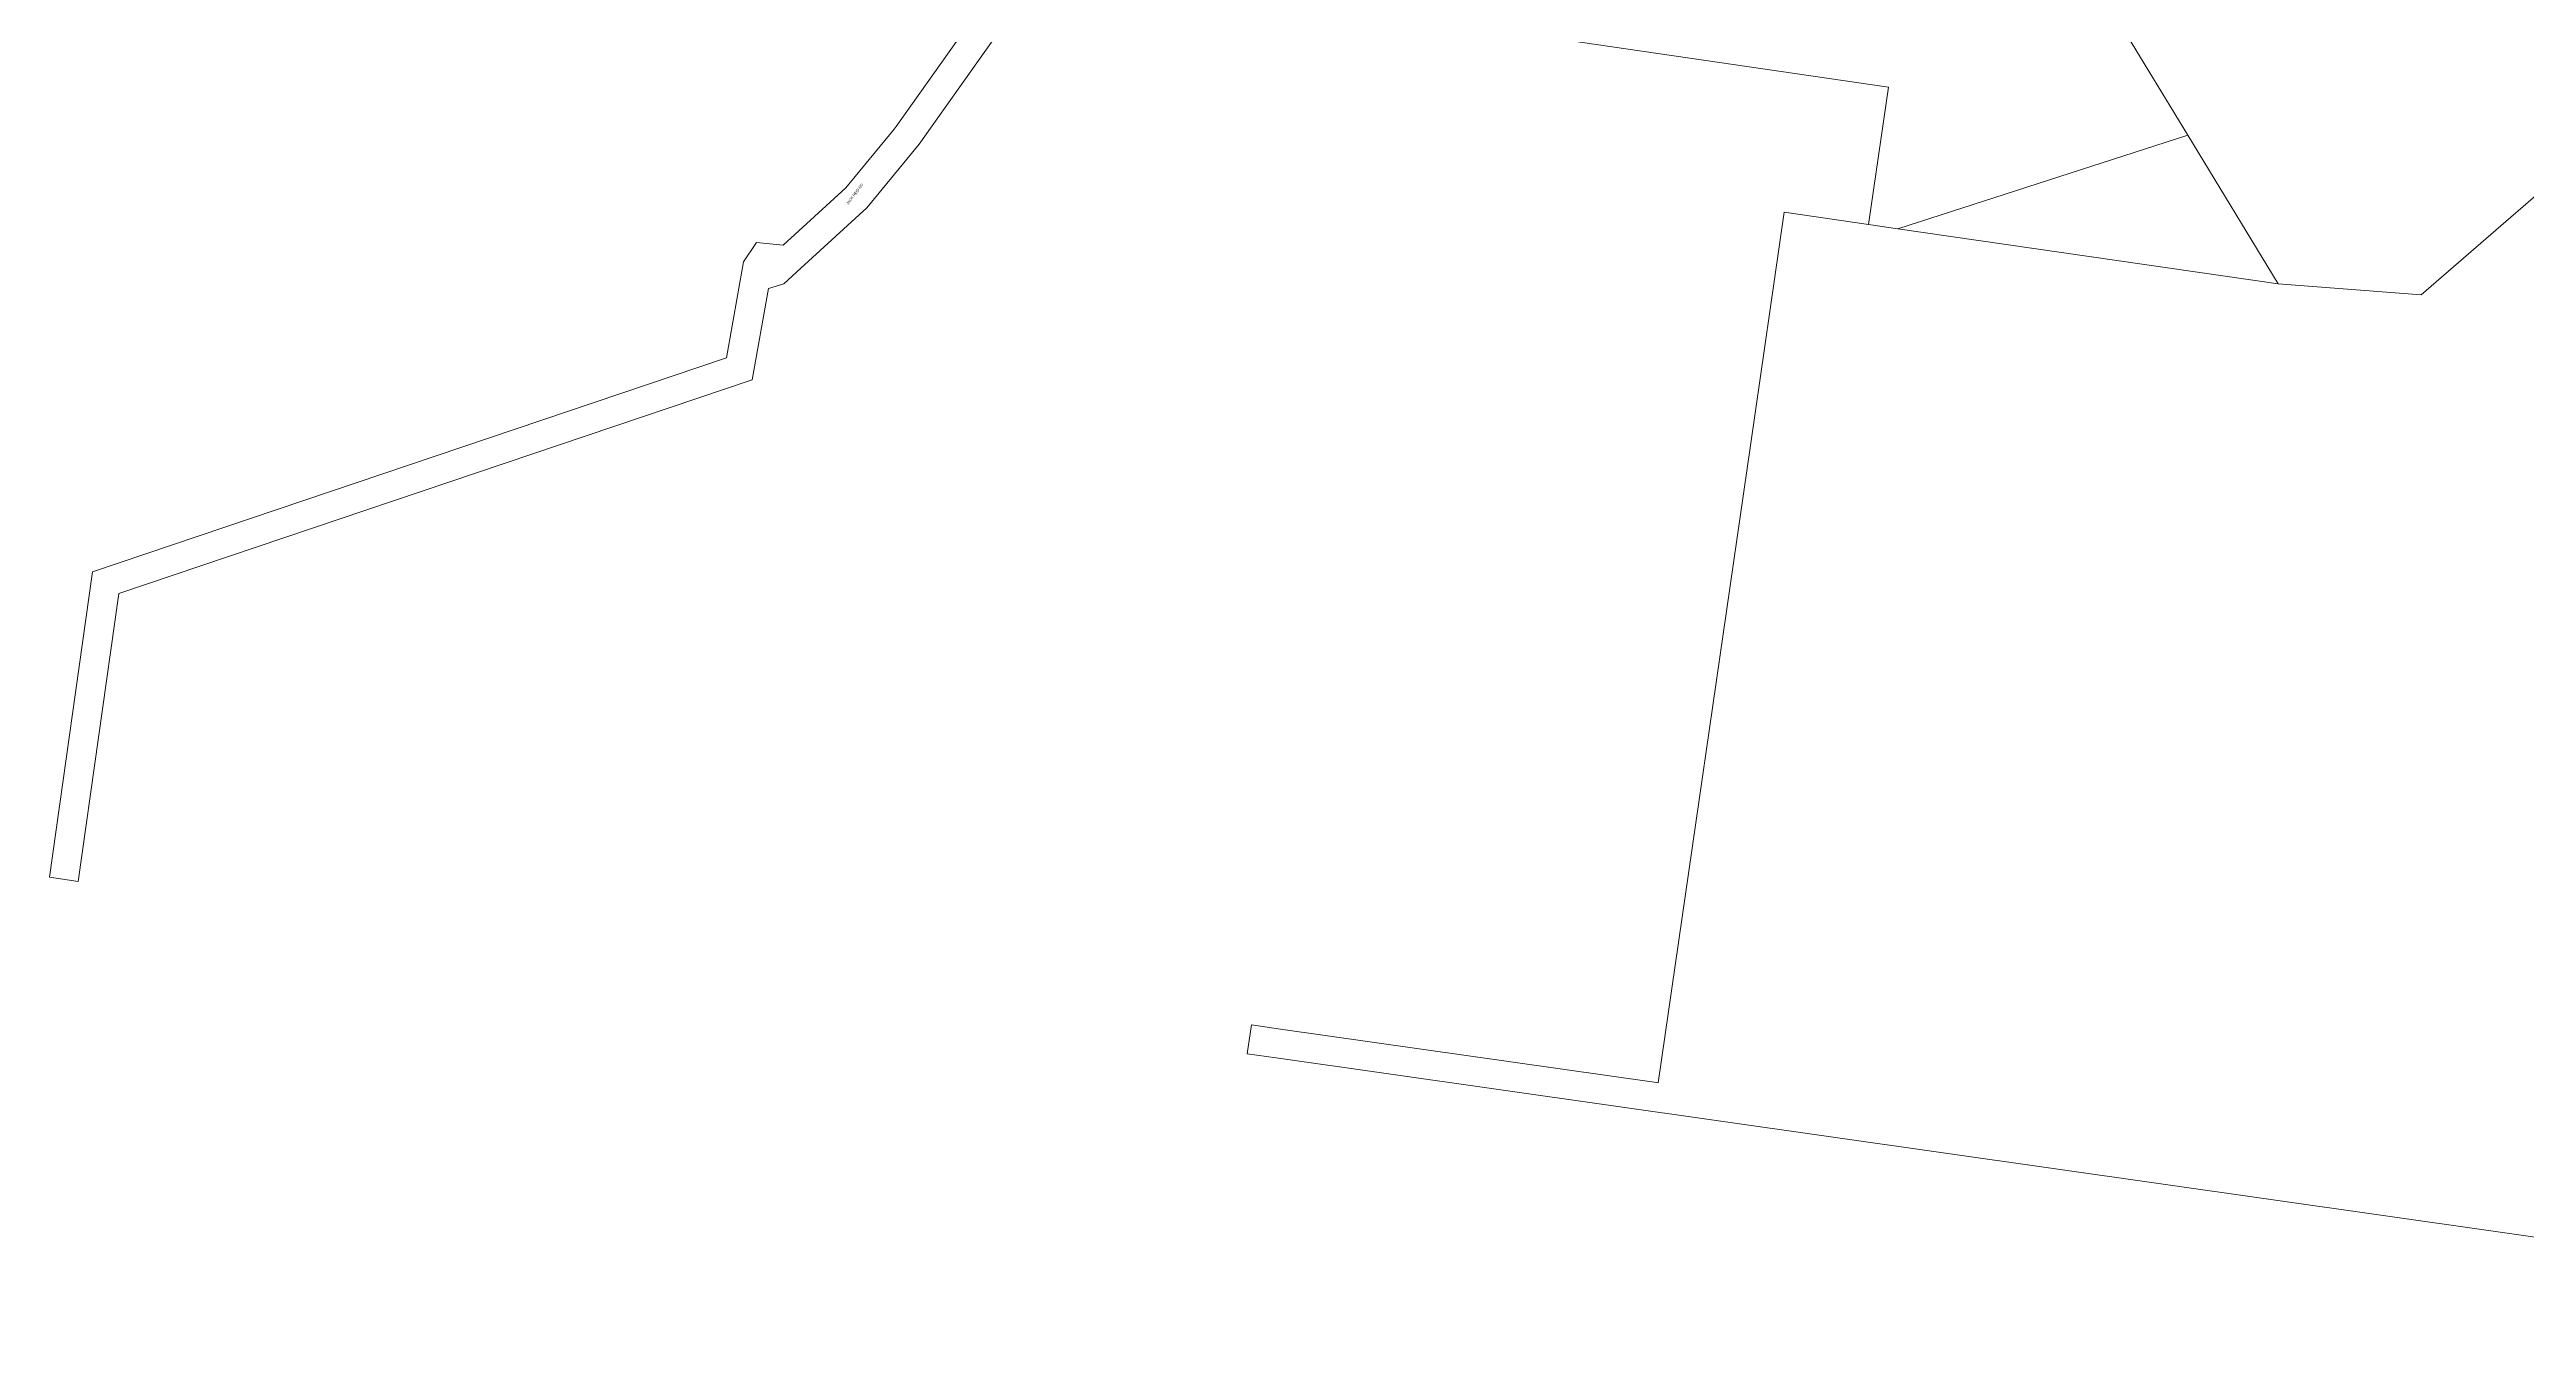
# Model space of a CAD drawing. Header units: metres. Extents: x 260053 to 263659, y 6066351 to 6070551.
# Drawn here: x 260115 to 261823, y 6066354 to 6067245 of the extents above; entities that cross this region are included whole.
import ezdxf

# ---------------------------------------------------------------- set-up
doc = ezdxf.new("R2010")
doc.units = ezdxf.units.M
doc.layers.add('Cadastre Land Parcels_SP_EXT', color=9, linetype='Continuous', lineweight=5)
doc.layers.add('Cadastre Roads_SP_EXT', color=9, linetype='Continuous', lineweight=5)
doc.styles.get("Standard").update_dxf_attribs({"font": 'arial.ttf'})

msp = doc.modelspace()

# ---------------------------------------------------------------- linework, layer by layer
at = {"layer": 'Cadastre Land Parcels_SP_EXT', "linetype": 'Continuous'}
for points in [[(261857, 6067559.3), (261767.6, 6067571.6), (261233.3, 6067646.8), (261230.7, 6067627.1), (261632.5, 6067570.9), (261640.3, 6067506.8), (261608.6, 6067432.5), (261596.4, 6067403.9), (261535.5, 6067274.3), (261589.2, 6067186), (261651.7, 6067083.5), (261750.3, 6067076), (261882.4, 6067190.4)], [(261138.7, 6067254.7), (261382.8, 6067219.2), (261369.1, 6067124.5), (261389.3, 6067121.6), (261589.2, 6067186), (261535.5, 6067274.3)], [(261882.4, 6067190.4), (261750.3, 6067076), (261651.7, 6067083.5), (261389.3, 6067121.6), (261369.1, 6067124.5), (261310.9, 6067132.9), (261287.6, 6066972.1), (261223.9, 6066532.7), (261221.2, 6066533.1), (260963.4, 6066569.7), (260943.5, 6066572.6), (260940.5, 6066552.8), (260960.5, 6066549.9), (262334.1, 6066354.4)]]:
    msp.add_lwpolyline(points, dxfattribs=at)
at = {"layer": 'Cadastre Roads_SP_EXT', "linetype": 'Continuous'}
msp.add_lwpolyline([(260761.5, 6067281), (260698.5, 6067192.1), (260697, 6067190.3), (260663.7, 6067149.8), (260620.5, 6067110.3), (260602.2, 6067112.1), (260593.2, 6067098.8), (260581.5, 6067032.5), (260144.2, 6066885.1), (260114.5, 6066674.5), (260134.3, 6066671.6), (260162.3, 6066870.1), (260599.1, 6067017.3), (260610.3, 6067080.4), (260621, 6067083.6), (260632.7, 6067094.4), (260678.2, 6067136), (260714.4, 6067179.9), (260778.2, 6067269.9)], dxfattribs=at)

# ---------------------------------------------------------------- texts
at = {"layer": 'Cadastre Roads_SP_EXT'}
msp.add_text('JACK REID RD', height=1.8, rotation=52.8635, dxfattribs=at).set_placement((260665.3, 6067138))

doc.saveas('drawing.dxf')
